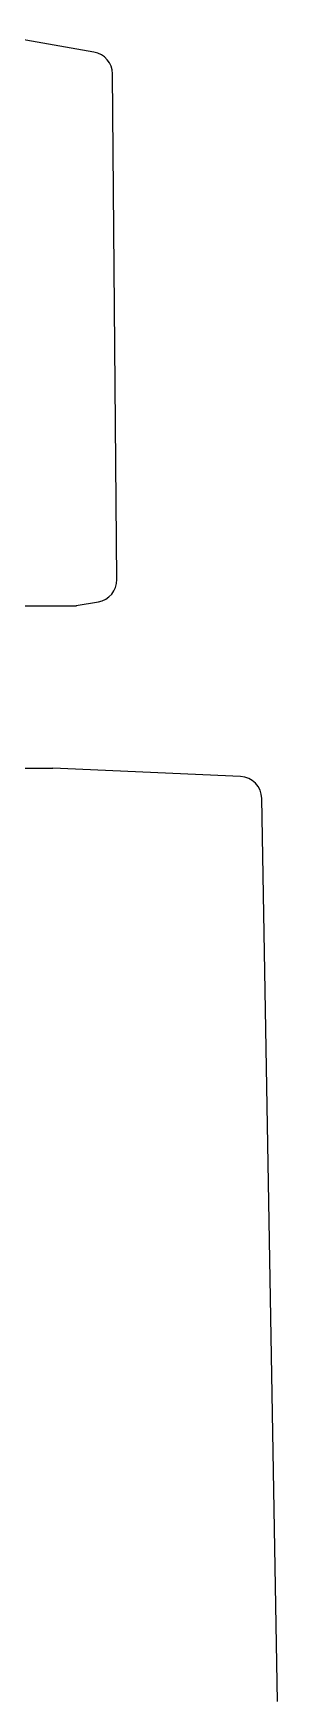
# Model space of a CAD drawing. Header units: millimetres. Extents: x -60 to 7633, y -2614 to 2146.
# Drawn here: x 897.1 to 904.7, y 1828.3 to 1880.3 of the extents above; entities that cross this region are included whole.
import ezdxf

# ---------------------------------------------------------------- set-up
doc = ezdxf.new("R2010")
doc.units = ezdxf.units.MM
doc.layers.get('0').update_dxf_attribs({"color": 250})

msp = doc.modelspace()

# ---------------------------------------------------------------- linework, layer by layer
at = {"linetype": 'Continuous'}
for p, q in [((899.01, 1879.758), (895.701, 1880.341)), ((899.726, 1863.299), (899.589, 1879.074)), ((898.461, 1862.483), (899.148, 1862.604)), ((896.704, 1862.479), (898.427, 1862.479)), ((869.731, 1857.417), (897.731, 1857.417)), ((903.575, 1857.156), (897.731, 1857.417)), ((904.735, 1828.284), (904.243, 1856.469))]:
    msp.add_line(p, q, dxfattribs=at)
for centre, radius, start, end in [((898.889, 1879.068), 0.7, 0.5, 80), ((899.026, 1863.293), 0.7, 280, 0.5), ((898.427, 1862.679), 0.2, 270, 280), ((903.543, 1856.456), 0.7, 1, 87.4431)]:
    msp.add_arc(centre, radius, start, end, dxfattribs=at)

doc.saveas('drawing.dxf')
